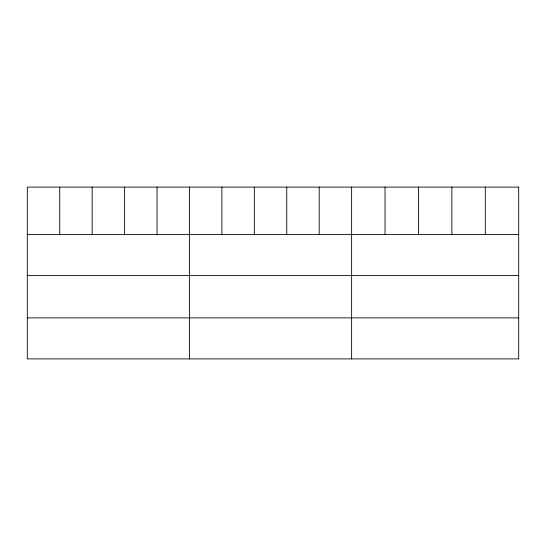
<?xml version="1.0" encoding="UTF-8"?>
<svg xmlns="http://www.w3.org/2000/svg" width="546" height="546" viewBox="0 0 546 546"><rect width="100%" height="100%" fill="white"/><g stroke="black" fill="none" stroke-linecap="round" stroke-linejoin="round"><path stroke-width="0.82" d="M27.3 234.568L518.7 234.568M27.3 275.6L518.7 275.6M27.3 317.874L518.7 317.874M485.285 187.101L485.285 234.568M451.87 187.101L451.87 234.568M418.454 187.101L418.454 234.568M385.039 187.101L385.039 234.568M351.624 187.101L351.624 358.899M319.192 187.101L319.192 234.568M286.759 187.101L286.759 234.568M254.327 187.101L254.327 234.568M221.894 187.101L221.894 234.568M189.462 187.101L189.462 358.899M157.03 187.101L157.03 234.568M124.597 187.101L124.597 234.568M92.165 187.101L92.165 234.568M59.732 187.101L59.732 234.568M518.7 187.101L27.3 187.101L27.3 358.899L518.7 358.899L518.7 187.101"/></g></svg>
